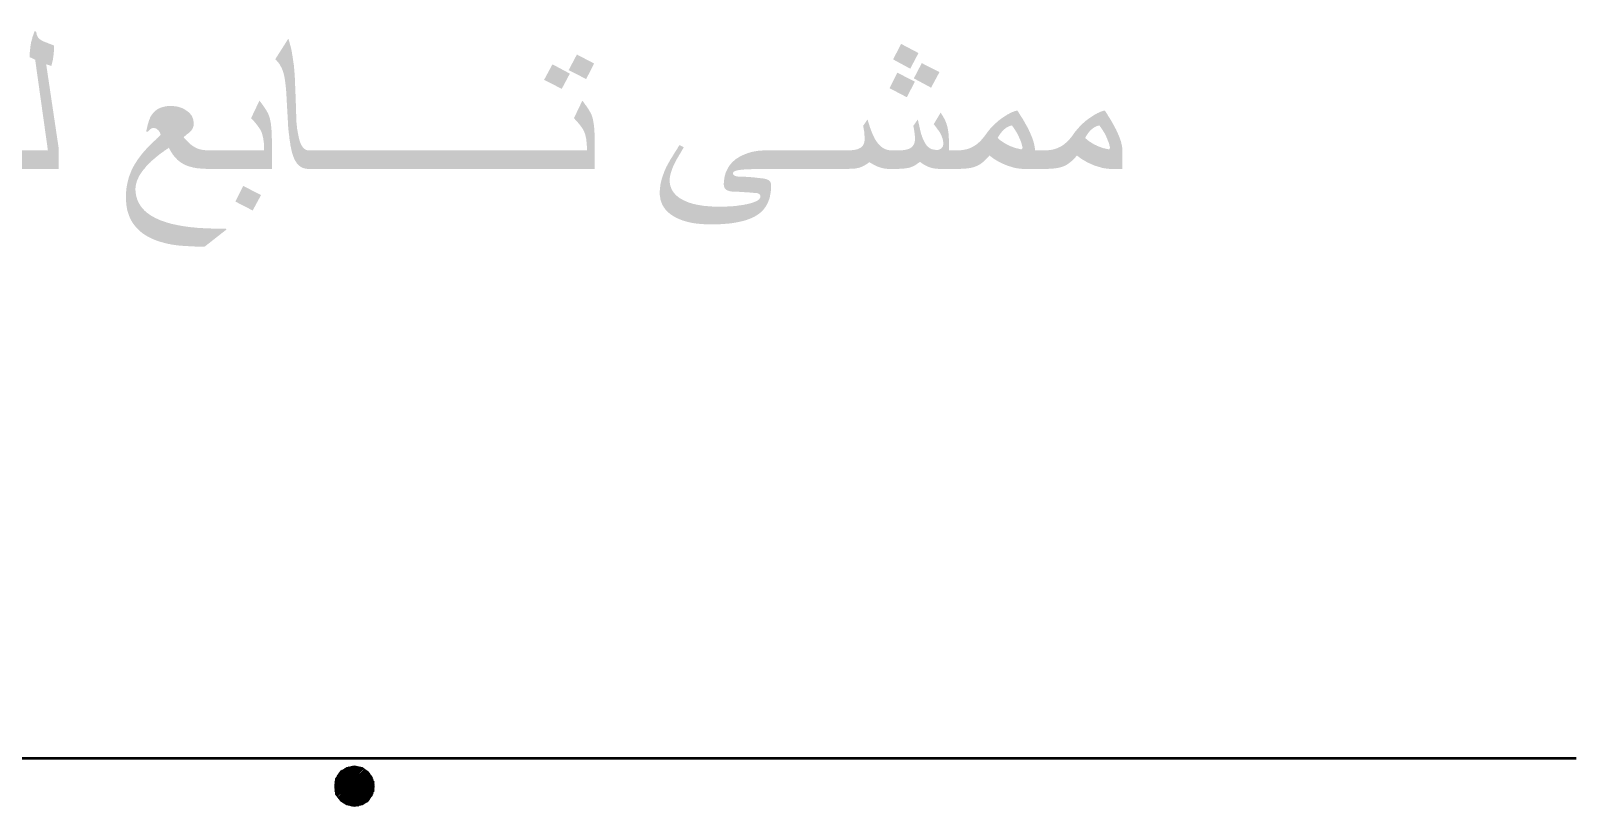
# Model space of a CAD drawing. Header units: metres. Extents: x -24.2 to 51.5, y -28.6 to 30.1.
# Drawn here: x -0.55 to 11.1, y -17.56 to -11.71 of the extents above; entities that cross this region are included whole.
import ezdxf

# ---------------------------------------------------------------- set-up
doc = ezdxf.new("R2010")
doc.units = ezdxf.units.M
doc.layers.add('GF-BLACK', color=250, linetype='Continuous')
doc.layers.add('GF-TEXT-PDF', color=200, linetype='Continuous')

msp = doc.modelspace()

# ---------------------------------------------------------------- hatches: boundary and pattern name
at = {"layer": 'GF-TEXT-PDF', "true_color": 0xbf00ff}
for points in [[(-0.337, -12.756), (-0.734, -12.756), (-0.734, -12.616), (-0.418, -12.616), (-0.514, -11.932), (-0.555, -11.913), (-0.555, -11.903), (-0.555, -11.893), (-0.555, -11.883), (-0.554, -11.873), (-0.553, -11.864), (-0.552, -11.854), (-0.551, -11.845), (-0.55, -11.836), (-0.549, -11.827), (-0.547, -11.818), (-0.546, -11.809), (-0.544, -11.799), (-0.541, -11.79), (-0.539, -11.78), (-0.536, -11.771), (-0.534, -11.761), (-0.531, -11.752), (-0.527, -11.743), (-0.524, -11.733), (-0.521, -11.724), (-0.517, -11.715), (-0.505, -11.724), (-0.504, -11.733), (-0.503, -11.741), (-0.5, -11.75), (-0.496, -11.757), (-0.492, -11.765), (-0.486, -11.771), (-0.479, -11.778), (-0.471, -11.783), (-0.462, -11.789), (-0.452, -11.794), (-0.443, -11.797), (-0.434, -11.801), (-0.426, -11.804), (-0.416, -11.808), (-0.407, -11.812), (-0.398, -11.815), (-0.389, -11.819), (-0.38, -11.822), (-0.371, -11.826), (-0.371, -11.835), (-0.371, -11.844), (-0.372, -11.853), (-0.372, -11.862), (-0.373, -11.872), (-0.374, -11.881), (-0.375, -11.891), (-0.376, -11.901), (-0.378, -11.911), (-0.379, -11.924), (-0.381, -11.935), (-0.384, -11.946), (-0.386, -11.955), (-0.388, -11.964), (-0.39, -11.972), (-0.393, -11.979), (-0.431, -11.966), (-0.337, -12.598)], [(1.658, -12.756), (1.545, -12.756), (1.535, -12.755), (1.526, -12.754), (1.517, -12.752), (1.508, -12.75), (1.5, -12.747), (1.492, -12.743), (1.484, -12.738), (1.477, -12.732), (1.47, -12.726), (1.464, -12.719), (1.457, -12.712), (1.453, -12.705), (1.449, -12.699), (1.445, -12.692), (1.441, -12.684), (1.437, -12.676), (1.434, -12.668), (1.43, -12.659), (1.427, -12.65), (1.424, -12.64), (1.421, -12.63), (1.418, -12.619), (1.416, -12.608), (1.414, -12.597), (1.412, -12.589), (1.41, -12.58), (1.409, -12.572), (1.408, -12.563), (1.406, -12.554), (1.405, -12.545), (1.403, -12.536), (1.402, -12.526), (1.401, -12.516), (1.4, -12.506), (1.399, -12.496), (1.397, -12.486), (1.396, -12.476), (1.395, -12.465), (1.394, -12.454), (1.393, -12.443), (1.392, -12.432), (1.391, -12.42), (1.391, -12.409), (1.39, -12.399), (1.39, -12.389), (1.389, -12.38), (1.389, -12.37), (1.388, -12.36), (1.388, -12.351), (1.387, -12.341), (1.386, -12.331), (1.386, -12.321), (1.385, -12.312), (1.385, -12.302), (1.384, -12.292), (1.384, -12.282), (1.383, -12.272), (1.383, -12.262), (1.382, -12.252), (1.382, -12.242), (1.381, -12.232), (1.381, -12.222), (1.38, -12.21), (1.379, -12.197), (1.378, -12.186), (1.378, -12.174), (1.377, -12.164), (1.376, -12.153), (1.375, -12.143), (1.374, -12.133), (1.373, -12.124), (1.372, -12.115), (1.371, -12.107), (1.37, -12.099), (1.369, -12.091), (1.368, -12.084), (1.367, -12.077), (1.365, -12.066), (1.363, -12.056), (1.361, -12.046), (1.358, -12.037), (1.356, -12.028), (1.353, -12.019), (1.35, -12.011), (1.347, -12.004), (1.344, -11.996), (1.34, -11.988), (1.335, -11.98), (1.331, -11.972), (1.326, -11.964), (1.32, -11.956), (1.314, -11.949), (1.308, -11.942), (1.302, -11.935), (1.295, -11.929), (1.394, -11.773), (1.396, -11.781), (1.399, -11.789), (1.401, -11.797), (1.404, -11.806), (1.406, -11.815), (1.408, -11.823), (1.411, -11.832), (1.413, -11.841), (1.415, -11.85), (1.417, -11.86), (1.419, -11.869), (1.421, -11.879), (1.422, -11.888), (1.424, -11.898), (1.426, -11.908), (1.427, -11.918), (1.429, -11.928), (1.43, -11.939), (1.432, -11.949), (1.433, -11.96), (1.435, -11.97), (1.436, -11.981), (1.437, -11.992), (1.438, -12.003), (1.439, -12.011), (1.439, -12.019), (1.44, -12.028), (1.441, -12.038), (1.441, -12.048), (1.442, -12.059), (1.443, -12.072), (1.443, -12.085), (1.444, -12.098), (1.445, -12.113), (1.445, -12.128), (1.446, -12.144), (1.447, -12.161), (1.447, -12.179), (1.448, -12.197), (1.449, -12.216), (1.449, -12.236), (1.45, -12.257), (1.451, -12.279), (1.451, -12.301), (1.452, -12.324), (1.453, -12.348), (1.453, -12.373), (1.454, -12.399), (1.456, -12.413), (1.457, -12.426), (1.459, -12.439), (1.46, -12.452), (1.462, -12.464), (1.464, -12.475), (1.466, -12.486), (1.468, -12.497), (1.47, -12.507), (1.472, -12.516), (1.474, -12.525), (1.476, -12.533), (1.478, -12.541), (1.481, -12.549), (1.483, -12.556), (1.486, -12.562), (1.488, -12.568), (1.491, -12.573), (1.493, -12.578), (1.496, -12.582), (1.502, -12.591), (1.509, -12.599), (1.516, -12.605), (1.523, -12.61), (1.53, -12.613), (1.538, -12.615), (1.545, -12.616), (1.658, -12.616)], [(6.142, -11.882), (6.08, -12), (5.951, -11.93), (6.011, -11.813)], [(3.515, -12.037), (3.454, -12.152), (3.321, -12.084), (3.384, -11.967)], [(3.698, -11.961), (3.638, -12.078), (3.506, -12.011), (3.568, -11.893)], [(6.3, -12.026), (6.237, -12.143), (6.107, -12.073), (6.167, -11.958)], [(6.115, -12.098), (6.054, -12.215), (5.924, -12.147), (5.983, -12.03)], [(0.927, -13.213), (0.764, -13.341), (0.752, -13.341), (0.74, -13.341), (0.728, -13.341), (0.716, -13.341), (0.704, -13.341), (0.693, -13.341), (0.682, -13.34), (0.671, -13.34), (0.661, -13.339), (0.65, -13.339), (0.64, -13.338), (0.63, -13.338), (0.62, -13.337), (0.611, -13.337), (0.601, -13.336), (0.592, -13.335), (0.583, -13.334), (0.575, -13.334), (0.566, -13.333), (0.558, -13.332), (0.55, -13.331), (0.543, -13.33), (0.535, -13.329), (0.528, -13.328), (0.515, -13.326), (0.502, -13.323), (0.49, -13.321), (0.478, -13.318), (0.466, -13.315), (0.454, -13.312), (0.443, -13.309), (0.431, -13.306), (0.42, -13.302), (0.409, -13.299), (0.399, -13.295), (0.389, -13.291), (0.379, -13.287), (0.369, -13.283), (0.359, -13.278), (0.35, -13.274), (0.341, -13.269), (0.332, -13.264), (0.323, -13.259), (0.315, -13.254), (0.306, -13.248), (0.298, -13.243), (0.291, -13.237), (0.283, -13.231), (0.274, -13.223), (0.265, -13.215), (0.257, -13.207), (0.249, -13.198), (0.241, -13.189), (0.234, -13.18), (0.227, -13.171), (0.22, -13.161), (0.214, -13.151), (0.208, -13.141), (0.203, -13.13), (0.198, -13.12), (0.194, -13.109), (0.19, -13.098), (0.186, -13.086), (0.182, -13.074), (0.179, -13.063), (0.177, -13.05), (0.175, -13.038), (0.173, -13.025), (0.172, -13.012), (0.171, -12.999), (0.17, -12.985), (0.17, -12.972), (0.17, -12.962), (0.17, -12.952), (0.171, -12.942), (0.171, -12.932), (0.172, -12.922), (0.173, -12.913), (0.174, -12.903), (0.175, -12.893), (0.177, -12.884), (0.179, -12.874), (0.18, -12.865), (0.183, -12.856), (0.185, -12.847), (0.187, -12.838), (0.19, -12.828), (0.192, -12.819), (0.195, -12.811), (0.198, -12.802), (0.202, -12.793), (0.205, -12.784), (0.209, -12.775), (0.212, -12.767), (0.216, -12.759), (0.22, -12.751), (0.224, -12.743), (0.228, -12.735), (0.233, -12.727), (0.237, -12.719), (0.242, -12.712), (0.247, -12.704), (0.252, -12.696), (0.257, -12.688), (0.263, -12.68), (0.269, -12.672), (0.275, -12.664), (0.281, -12.656), (0.287, -12.648), (0.293, -12.64), (0.3, -12.632), (0.307, -12.624), (0.314, -12.616), (0.318, -12.612), (0.322, -12.607), (0.327, -12.602), (0.332, -12.597), (0.337, -12.591), (0.343, -12.585), (0.349, -12.579), (0.356, -12.572), (0.363, -12.565), (0.37, -12.558), (0.378, -12.551), (0.386, -12.543), (0.395, -12.535), (0.403, -12.526), (0.413, -12.518), (0.422, -12.509), (0.432, -12.499), (0.429, -12.489), (0.425, -12.48), (0.42, -12.472), (0.415, -12.465), (0.409, -12.46), (0.402, -12.454), (0.394, -12.45), (0.386, -12.448), (0.377, -12.447), (0.37, -12.448), (0.364, -12.45), (0.357, -12.454), (0.35, -12.459), (0.343, -12.466), (0.336, -12.474), (0.323, -12.474), (0.325, -12.462), (0.328, -12.45), (0.331, -12.438), (0.333, -12.427), (0.336, -12.417), (0.339, -12.408), (0.341, -12.399), (0.344, -12.39), (0.347, -12.383), (0.35, -12.376), (0.352, -12.369), (0.355, -12.363), (0.358, -12.358), (0.363, -12.35), (0.368, -12.343), (0.374, -12.336), (0.38, -12.329), (0.386, -12.323), (0.392, -12.317), (0.399, -12.312), (0.406, -12.307), (0.414, -12.302), (0.422, -12.298), (0.43, -12.295), (0.438, -12.292), (0.447, -12.289), (0.456, -12.287), (0.465, -12.285), (0.475, -12.283), (0.485, -12.282), (0.495, -12.281), (0.506, -12.281), (0.517, -12.281), (0.527, -12.282), (0.537, -12.283), (0.547, -12.284), (0.556, -12.286), (0.566, -12.288), (0.575, -12.291), (0.584, -12.294), (0.593, -12.297), (0.601, -12.301), (0.609, -12.305), (0.617, -12.31), (0.625, -12.315), (0.633, -12.321), (0.641, -12.327), (0.648, -12.333), (0.654, -12.34), (0.66, -12.347), (0.665, -12.354), (0.669, -12.362), (0.672, -12.37), (0.675, -12.378), (0.678, -12.386), (0.679, -12.395), (0.68, -12.404), (0.681, -12.413), (0.68, -12.422), (0.679, -12.432), (0.676, -12.441), (0.673, -12.449), (0.669, -12.457), (0.663, -12.465), (0.657, -12.472), (0.65, -12.479), (0.641, -12.487), (0.632, -12.493), (0.625, -12.5), (0.617, -12.506), (0.61, -12.511), (0.604, -12.516), (0.612, -12.525), (0.619, -12.533), (0.627, -12.541), (0.634, -12.549), (0.641, -12.556), (0.648, -12.563), (0.656, -12.569), (0.663, -12.575), (0.67, -12.58), (0.677, -12.585), (0.684, -12.589), (0.691, -12.593), (0.698, -12.597), (0.706, -12.601), (0.715, -12.604), (0.724, -12.607), (0.733, -12.609), (0.742, -12.611), (0.752, -12.613), (0.762, -12.614), (0.772, -12.615), (0.783, -12.616), (0.794, -12.616), (0.868, -12.616), (0.868, -12.756), (0.794, -12.756), (0.782, -12.756), (0.77, -12.755), (0.758, -12.755), (0.747, -12.754), (0.736, -12.753), (0.725, -12.752), (0.715, -12.751), (0.704, -12.75), (0.694, -12.748), (0.685, -12.747), (0.675, -12.745), (0.666, -12.742), (0.657, -12.74), (0.649, -12.738), (0.64, -12.735), (0.632, -12.732), (0.625, -12.729), (0.617, -12.726), (0.61, -12.722), (0.603, -12.719), (0.595, -12.714), (0.587, -12.709), (0.58, -12.704), (0.573, -12.699), (0.565, -12.693), (0.558, -12.687), (0.552, -12.68), (0.545, -12.673), (0.539, -12.666), (0.532, -12.658), (0.526, -12.651), (0.52, -12.642), (0.515, -12.634), (0.509, -12.625), (0.504, -12.616), (0.499, -12.606), (0.494, -12.596), (0.486, -12.602), (0.477, -12.607), (0.469, -12.613), (0.461, -12.618), (0.454, -12.624), (0.446, -12.629), (0.438, -12.635), (0.431, -12.64), (0.423, -12.646), (0.416, -12.652), (0.409, -12.657), (0.402, -12.663), (0.395, -12.669), (0.388, -12.675), (0.379, -12.682), (0.371, -12.689), (0.363, -12.696), (0.356, -12.704), (0.348, -12.711), (0.341, -12.718), (0.334, -12.725), (0.327, -12.732), (0.321, -12.739), (0.315, -12.747), (0.309, -12.754), (0.303, -12.761), (0.297, -12.768), (0.292, -12.775), (0.287, -12.782), (0.281, -12.791), (0.275, -12.8), (0.27, -12.809), (0.265, -12.819), (0.261, -12.828), (0.257, -12.837), (0.253, -12.846), (0.251, -12.855), (0.248, -12.864), (0.246, -12.872), (0.244, -12.881), (0.243, -12.89), (0.242, -12.899), (0.242, -12.907), (0.242, -12.919), (0.243, -12.93), (0.244, -12.94), (0.246, -12.951), (0.248, -12.961), (0.251, -12.972), (0.254, -12.982), (0.257, -12.991), (0.261, -13.001), (0.266, -13.01), (0.271, -13.019), (0.276, -13.028), (0.282, -13.037), (0.288, -13.045), (0.295, -13.054), (0.303, -13.062), (0.31, -13.07), (0.319, -13.077), (0.327, -13.085), (0.337, -13.092), (0.346, -13.099), (0.356, -13.106), (0.367, -13.112), (0.378, -13.118), (0.387, -13.123), (0.396, -13.128), (0.406, -13.132), (0.415, -13.136), (0.425, -13.141), (0.435, -13.145), (0.446, -13.149), (0.457, -13.152), (0.468, -13.156), (0.479, -13.16), (0.49, -13.163), (0.502, -13.166), (0.514, -13.17), (0.527, -13.173), (0.539, -13.175), (0.552, -13.178), (0.565, -13.181), (0.579, -13.183), (0.593, -13.186), (0.607, -13.188), (0.621, -13.19), (0.635, -13.192), (0.65, -13.194), (0.665, -13.196), (0.674, -13.197), (0.682, -13.197), (0.69, -13.198), (0.699, -13.199), (0.708, -13.2), (0.718, -13.2), (0.727, -13.201), (0.737, -13.202), (0.747, -13.202), (0.757, -13.203), (0.768, -13.203), (0.778, -13.204), (0.789, -13.204), (0.8, -13.204), (0.811, -13.205), (0.823, -13.205), (0.835, -13.205), (0.847, -13.206), (0.859, -13.206), (0.871, -13.206), (0.884, -13.206), (0.897, -13.206), (0.91, -13.206), (0.924, -13.206)], [(1.27, -12.756), (0.811, -12.756), (0.811, -12.616), (1.211, -12.616), (1.211, -12.603), (1.211, -12.591), (1.21, -12.58), (1.21, -12.569), (1.209, -12.558), (1.208, -12.548), (1.206, -12.538), (1.205, -12.528), (1.203, -12.519), (1.201, -12.51), (1.199, -12.502), (1.197, -12.494), (1.194, -12.486), (1.192, -12.479), (1.189, -12.472), (1.186, -12.467), (1.183, -12.461), (1.179, -12.454), (1.175, -12.448), (1.17, -12.441), (1.165, -12.434), (1.159, -12.426), (1.153, -12.418), (1.146, -12.41), (1.139, -12.401), (1.131, -12.392), (1.122, -12.383), (1.113, -12.373), (1.176, -12.241), (1.184, -12.251), (1.191, -12.261), (1.199, -12.271), (1.205, -12.28), (1.212, -12.289), (1.217, -12.298), (1.223, -12.306), (1.228, -12.314), (1.232, -12.322), (1.236, -12.329), (1.24, -12.336), (1.243, -12.343), (1.246, -12.349), (1.248, -12.355), (1.25, -12.361), (1.252, -12.368), (1.254, -12.374), (1.256, -12.382), (1.257, -12.389), (1.259, -12.397), (1.26, -12.405), (1.262, -12.414), (1.263, -12.423), (1.264, -12.432), (1.265, -12.442), (1.266, -12.452), (1.267, -12.463), (1.268, -12.474), (1.268, -12.485), (1.269, -12.496), (1.269, -12.508), (1.269, -12.521), (1.27, -12.533), (1.27, -12.546), (1.27, -12.56)], [(3.703, -12.756), (3.244, -12.756), (3.244, -12.616), (3.644, -12.616), (3.644, -12.603), (3.644, -12.591), (3.643, -12.58), (3.642, -12.569), (3.642, -12.558), (3.64, -12.548), (3.639, -12.538), (3.638, -12.528), (3.636, -12.519), (3.634, -12.51), (3.632, -12.502), (3.63, -12.494), (3.627, -12.486), (3.624, -12.479), (3.622, -12.472), (3.619, -12.467), (3.616, -12.461), (3.612, -12.454), (3.608, -12.448), (3.603, -12.441), (3.598, -12.434), (3.592, -12.426), (3.586, -12.418), (3.579, -12.41), (3.571, -12.401), (3.563, -12.392), (3.555, -12.383), (3.546, -12.373), (3.609, -12.241), (3.617, -12.251), (3.624, -12.261), (3.631, -12.271), (3.638, -12.28), (3.644, -12.289), (3.65, -12.298), (3.656, -12.306), (3.661, -12.314), (3.665, -12.322), (3.669, -12.329), (3.673, -12.336), (3.676, -12.343), (3.679, -12.349), (3.681, -12.355), (3.683, -12.361), (3.685, -12.368), (3.687, -12.374), (3.689, -12.382), (3.69, -12.389), (3.692, -12.397), (3.693, -12.405), (3.694, -12.414), (3.696, -12.423), (3.697, -12.432), (3.698, -12.442), (3.699, -12.452), (3.7, -12.463), (3.7, -12.474), (3.701, -12.485), (3.702, -12.496), (3.702, -12.508), (3.702, -12.521), (3.703, -12.533), (3.703, -12.546), (3.703, -12.56)], [(6.372, -12.756), (6.31, -12.756), (6.3, -12.756), (6.29, -12.755), (6.28, -12.755), (6.271, -12.754), (6.262, -12.752), (6.253, -12.751), (6.245, -12.749), (6.237, -12.747), (6.229, -12.744), (6.221, -12.742), (6.212, -12.738), (6.203, -12.734), (6.194, -12.729), (6.186, -12.725), (6.178, -12.72), (6.169, -12.714), (6.161, -12.708), (6.154, -12.702), (6.144, -12.709), (6.135, -12.715), (6.127, -12.721), (6.118, -12.727), (6.11, -12.731), (6.102, -12.735), (6.095, -12.739), (6.088, -12.741), (6.081, -12.744), (6.073, -12.746), (6.065, -12.748), (6.057, -12.749), (6.048, -12.751), (6.039, -12.752), (6.03, -12.753), (6.019, -12.754), (6.009, -12.755), (5.998, -12.755), (5.987, -12.756), (5.975, -12.756), (5.923, -12.756), (5.914, -12.756), (5.904, -12.755), (5.895, -12.754), (5.886, -12.753), (5.876, -12.751), (5.867, -12.749), (5.858, -12.746), (5.849, -12.743), (5.839, -12.74), (5.832, -12.737), (5.825, -12.734), (5.817, -12.73), (5.809, -12.726), (5.8, -12.721), (5.791, -12.716), (5.782, -12.711), (5.772, -12.705), (5.763, -12.711), (5.755, -12.717), (5.747, -12.722), (5.739, -12.727), (5.731, -12.732), (5.723, -12.736), (5.715, -12.739), (5.708, -12.742), (5.701, -12.745), (5.695, -12.747), (5.688, -12.748), (5.68, -12.75), (5.672, -12.751), (5.663, -12.753), (5.654, -12.754), (5.644, -12.754), (5.633, -12.755), (5.621, -12.755), (5.609, -12.756), (5.596, -12.756), (5.441, -12.756), (5.441, -12.616), (5.596, -12.616), (5.609, -12.616), (5.621, -12.615), (5.632, -12.615), (5.643, -12.614), (5.652, -12.613), (5.661, -12.612), (5.669, -12.61), (5.677, -12.609), (5.684, -12.607), (5.69, -12.604), (5.698, -12.6), (5.706, -12.596), (5.713, -12.59), (5.719, -12.584), (5.725, -12.577), (5.729, -12.569), (5.732, -12.56), (5.734, -12.551), (5.736, -12.541), (5.736, -12.53), (5.736, -12.521), (5.736, -12.512), (5.735, -12.502), (5.735, -12.493), (5.734, -12.483), (5.733, -12.475), (5.732, -12.467), (5.73, -12.459), (5.729, -12.45), (5.727, -12.44), (5.725, -12.431), (5.758, -12.383), (5.762, -12.395), (5.765, -12.406), (5.769, -12.417), (5.772, -12.428), (5.775, -12.437), (5.778, -12.447), (5.782, -12.455), (5.784, -12.464), (5.787, -12.471), (5.79, -12.478), (5.793, -12.485), (5.795, -12.491), (5.8, -12.501), (5.805, -12.511), (5.809, -12.521), (5.814, -12.53), (5.819, -12.538), (5.824, -12.546), (5.83, -12.554), (5.835, -12.561), (5.84, -12.568), (5.846, -12.574), (5.851, -12.579), (5.858, -12.586), (5.865, -12.591), (5.873, -12.597), (5.88, -12.601), (5.888, -12.605), (5.896, -12.608), (5.904, -12.611), (5.913, -12.613), (5.922, -12.615), (5.931, -12.616), (5.94, -12.616), (5.994, -12.616), (6.005, -12.616), (6.017, -12.615), (6.027, -12.614), (6.037, -12.613), (6.046, -12.611), (6.055, -12.609), (6.063, -12.607), (6.07, -12.604), (6.077, -12.601), (6.083, -12.597), (6.09, -12.592), (6.096, -12.587), (6.101, -12.58), (6.105, -12.574), (6.109, -12.566), (6.112, -12.558), (6.114, -12.549), (6.115, -12.54), (6.115, -12.53), (6.115, -12.52), (6.115, -12.51), (6.114, -12.501), (6.113, -12.491), (6.112, -12.482), (6.111, -12.474), (6.11, -12.466), (6.108, -12.457), (6.107, -12.449), (6.105, -12.44), (6.103, -12.431), (6.137, -12.383), (6.154, -12.458), (6.157, -12.471), (6.16, -12.483), (6.163, -12.494), (6.167, -12.505), (6.17, -12.515), (6.174, -12.525), (6.178, -12.534), (6.182, -12.542), (6.186, -12.55), (6.19, -12.558), (6.194, -12.565), (6.198, -12.571), (6.202, -12.577), (6.207, -12.582), (6.213, -12.588), (6.22, -12.594), (6.227, -12.599), (6.235, -12.603), (6.243, -12.607), (6.252, -12.609), (6.261, -12.611), (6.271, -12.612), (6.281, -12.613), (6.291, -12.612), (6.3, -12.609), (6.309, -12.605), (6.316, -12.599), (6.322, -12.592), (6.326, -12.584), (6.328, -12.575), (6.329, -12.565), (6.329, -12.557), (6.328, -12.549), (6.327, -12.54), (6.325, -12.532), (6.322, -12.523), (6.319, -12.515), (6.316, -12.506), (6.312, -12.497), (6.307, -12.488), (6.302, -12.479), (6.296, -12.47), (6.294, -12.467), (6.291, -12.463), (6.286, -12.457), (6.28, -12.449), (6.274, -12.44), (6.266, -12.43), (6.257, -12.418), (6.309, -12.331), (6.315, -12.341), (6.321, -12.35), (6.327, -12.36), (6.332, -12.369), (6.337, -12.378), (6.341, -12.386), (6.345, -12.394), (6.348, -12.402), (6.351, -12.41), (6.354, -12.417), (6.356, -12.425), (6.358, -12.432), (6.36, -12.44), (6.362, -12.449), (6.364, -12.458), (6.365, -12.467), (6.367, -12.476), (6.368, -12.486), (6.369, -12.496), (6.37, -12.506), (6.37, -12.517), (6.371, -12.528), (6.371, -12.539), (6.372, -12.551), (6.372, -12.563)], [(1.859, -12.756), (1.597, -12.756), (1.597, -12.616), (1.859, -12.616)], [(2.057, -12.756), (1.795, -12.756), (1.795, -12.616), (2.057, -12.616)], [(2.271, -12.756), (2.009, -12.756), (2.009, -12.616), (2.271, -12.616)], [(2.469, -12.756), (2.206, -12.756), (2.206, -12.616), (2.469, -12.616)], [(2.683, -12.756), (2.421, -12.756), (2.421, -12.616), (2.683, -12.616)], [(2.88, -12.756), (2.618, -12.756), (2.618, -12.616), (2.88, -12.616)], [(3.095, -12.756), (2.832, -12.756), (2.832, -12.616), (3.095, -12.616)], [(3.292, -12.756), (3.03, -12.756), (3.03, -12.616), (3.292, -12.616)], [(3.309, -12.756), (3.047, -12.756), (3.047, -12.616), (3.309, -12.616)], [(5.133, -12.756), (4.992, -12.756), (4.979, -12.756), (4.967, -12.756), (4.955, -12.756), (4.943, -12.756), (4.931, -12.756), (4.92, -12.756), (4.909, -12.757), (4.899, -12.757), (4.889, -12.757), (4.879, -12.758), (4.869, -12.758), (4.86, -12.758), (4.851, -12.759), (4.843, -12.759), (4.835, -12.76), (4.827, -12.76), (4.82, -12.761), (4.813, -12.762), (4.806, -12.762), (4.791, -12.764), (4.779, -12.766), (4.768, -12.769), (4.759, -12.772), (4.752, -12.776), (4.748, -12.779), (4.745, -12.784), (4.744, -12.788), (4.744, -12.794), (4.747, -12.798), (4.75, -12.802), (4.756, -12.806), (4.762, -12.809), (4.771, -12.811), (4.78, -12.813), (4.792, -12.814), (4.804, -12.815), (4.818, -12.815), (4.829, -12.815), (4.839, -12.815), (4.848, -12.816), (4.856, -12.816), (4.864, -12.816), (4.871, -12.817), (4.876, -12.817), (4.882, -12.818), (4.889, -12.819), (4.897, -12.819), (4.906, -12.82), (4.917, -12.822), (4.928, -12.823), (4.941, -12.824), (4.955, -12.826), (4.967, -12.827), (4.978, -12.829), (4.988, -12.831), (4.996, -12.833), (5.003, -12.836), (5.008, -12.838), (5.015, -12.842), (5.021, -12.848), (5.026, -12.854), (5.029, -12.862), (5.031, -12.87), (5.032, -12.88), (5.031, -12.892), (5.031, -12.904), (5.03, -12.916), (5.029, -12.928), (5.027, -12.939), (5.025, -12.95), (5.023, -12.961), (5.021, -12.971), (5.018, -12.981), (5.014, -12.991), (5.011, -13.001), (5.007, -13.01), (5.003, -13.019), (4.998, -13.028), (4.993, -13.036), (4.988, -13.044), (4.982, -13.052), (4.976, -13.06), (4.97, -13.067), (4.963, -13.074), (4.956, -13.081), (4.948, -13.087), (4.941, -13.093), (4.933, -13.099), (4.923, -13.105), (4.914, -13.111), (4.904, -13.117), (4.893, -13.122), (4.882, -13.127), (4.87, -13.132), (4.858, -13.136), (4.845, -13.141), (4.832, -13.145), (4.818, -13.149), (4.804, -13.152), (4.79, -13.155), (4.775, -13.158), (4.759, -13.161), (4.743, -13.164), (4.726, -13.166), (4.709, -13.168), (4.692, -13.169), (4.674, -13.171), (4.655, -13.172), (4.636, -13.173), (4.617, -13.174), (4.597, -13.174), (4.576, -13.174), (4.562, -13.174), (4.548, -13.174), (4.534, -13.173), (4.521, -13.172), (4.507, -13.172), (4.494, -13.17), (4.481, -13.169), (4.469, -13.168), (4.457, -13.166), (4.444, -13.164), (4.433, -13.162), (4.421, -13.159), (4.41, -13.157), (4.399, -13.154), (4.388, -13.151), (4.377, -13.148), (4.367, -13.145), (4.357, -13.141), (4.347, -13.137), (4.337, -13.133), (4.328, -13.129), (4.319, -13.125), (4.31, -13.12), (4.301, -13.115), (4.292, -13.11), (4.284, -13.104), (4.276, -13.099), (4.268, -13.093), (4.261, -13.087), (4.254, -13.08), (4.247, -13.074), (4.241, -13.067), (4.235, -13.061), (4.23, -13.054), (4.224, -13.046), (4.22, -13.039), (4.215, -13.031), (4.211, -13.024), (4.208, -13.016), (4.205, -13.008), (4.202, -12.999), (4.199, -12.991), (4.197, -12.982), (4.196, -12.973), (4.194, -12.964), (4.193, -12.955), (4.193, -12.946), (4.193, -12.936), (4.193, -12.927), (4.193, -12.918), (4.194, -12.909), (4.194, -12.9), (4.196, -12.891), (4.197, -12.882), (4.198, -12.872), (4.2, -12.863), (4.202, -12.854), (4.204, -12.844), (4.207, -12.835), (4.209, -12.826), (4.212, -12.816), (4.216, -12.806), (4.219, -12.797), (4.223, -12.787), (4.226, -12.777), (4.23, -12.767), (4.235, -12.758), (4.239, -12.748), (4.244, -12.738), (4.246, -12.733), (4.249, -12.729), (4.251, -12.724), (4.255, -12.718), (4.258, -12.712), (4.262, -12.705), (4.266, -12.698), (4.27, -12.69), (4.275, -12.682), (4.28, -12.674), (4.286, -12.665), (4.292, -12.655), (4.298, -12.645), (4.304, -12.635), (4.311, -12.624), (4.318, -12.613), (4.326, -12.601), (4.333, -12.588), (4.341, -12.576), (4.374, -12.592), (4.369, -12.6), (4.364, -12.608), (4.36, -12.616), (4.355, -12.624), (4.35, -12.632), (4.346, -12.64), (4.341, -12.648), (4.336, -12.656), (4.332, -12.664), (4.327, -12.672), (4.322, -12.68), (4.318, -12.688), (4.313, -12.696), (4.308, -12.707), (4.303, -12.717), (4.298, -12.728), (4.293, -12.738), (4.289, -12.748), (4.285, -12.758), (4.282, -12.767), (4.279, -12.776), (4.276, -12.785), (4.274, -12.794), (4.272, -12.802), (4.27, -12.81), (4.269, -12.818), (4.268, -12.826), (4.268, -12.834), (4.267, -12.841), (4.268, -12.85), (4.268, -12.859), (4.27, -12.868), (4.271, -12.877), (4.273, -12.885), (4.276, -12.893), (4.279, -12.901), (4.282, -12.909), (4.286, -12.917), (4.291, -12.924), (4.296, -12.931), (4.301, -12.938), (4.307, -12.945), (4.313, -12.952), (4.32, -12.958), (4.327, -12.964), (4.335, -12.97), (4.343, -12.976), (4.352, -12.981), (4.361, -12.986), (4.37, -12.991), (4.379, -12.995), (4.387, -12.999), (4.396, -13.003), (4.405, -13.006), (4.414, -13.01), (4.424, -13.013), (4.434, -13.016), (4.444, -13.019), (4.454, -13.021), (4.465, -13.024), (4.476, -13.026), (4.487, -13.028), (4.498, -13.03), (4.51, -13.032), (4.522, -13.034), (4.534, -13.035), (4.546, -13.036), (4.559, -13.037), (4.572, -13.038), (4.585, -13.039), (4.598, -13.04), (4.612, -13.04), (4.626, -13.04), (4.64, -13.041), (4.651, -13.04), (4.662, -13.04), (4.672, -13.04), (4.683, -13.04), (4.693, -13.04), (4.703, -13.039), (4.714, -13.039), (4.724, -13.038), (4.733, -13.037), (4.743, -13.037), (4.753, -13.036), (4.762, -13.035), (4.772, -13.034), (4.781, -13.033), (4.79, -13.031), (4.799, -13.03), (4.808, -13.029), (4.817, -13.028), (4.826, -13.026), (4.834, -13.024), (4.843, -13.023), (4.857, -13.02), (4.871, -13.016), (4.884, -13.013), (4.895, -13.009), (4.906, -13.005), (4.915, -13.001), (4.923, -12.997), (4.931, -12.993), (4.937, -12.988), (4.942, -12.984), (4.945, -12.979), (4.948, -12.974), (4.95, -12.969), (4.95, -12.963), (4.949, -12.955), (4.945, -12.948), (4.938, -12.943), (4.933, -12.94), (4.926, -12.938), (4.918, -12.937), (4.909, -12.936), (4.898, -12.936), (4.891, -12.935), (4.884, -12.935), (4.875, -12.934), (4.865, -12.933), (4.855, -12.932), (4.843, -12.932), (4.83, -12.931), (4.818, -12.93), (4.806, -12.929), (4.796, -12.929), (4.788, -12.928), (4.78, -12.928), (4.774, -12.928), (4.769, -12.928), (4.757, -12.928), (4.746, -12.927), (4.735, -12.926), (4.726, -12.925), (4.717, -12.923), (4.71, -12.92), (4.703, -12.918), (4.697, -12.915), (4.689, -12.909), (4.683, -12.902), (4.679, -12.894), (4.676, -12.885), (4.675, -12.875), (4.675, -12.864), (4.676, -12.854), (4.677, -12.844), (4.678, -12.834), (4.679, -12.825), (4.681, -12.815), (4.683, -12.806), (4.686, -12.797), (4.688, -12.788), (4.692, -12.779), (4.695, -12.771), (4.699, -12.763), (4.703, -12.755), (4.707, -12.747), (4.712, -12.739), (4.717, -12.732), (4.722, -12.725), (4.728, -12.718), (4.734, -12.711), (4.74, -12.705), (4.747, -12.698), (4.753, -12.693), (4.76, -12.687), (4.767, -12.681), (4.775, -12.676), (4.783, -12.671), (4.79, -12.666), (4.799, -12.661), (4.807, -12.657), (4.816, -12.653), (4.825, -12.649), (4.834, -12.645), (4.844, -12.641), (4.853, -12.638), (4.863, -12.634), (4.872, -12.632), (4.881, -12.629), (4.89, -12.627), (4.899, -12.625), (4.908, -12.623), (4.917, -12.622), (4.926, -12.62), (4.935, -12.619), (4.945, -12.618), (4.954, -12.617), (4.964, -12.617), (4.973, -12.616), (4.983, -12.616), (4.992, -12.616), (5.133, -12.616)], [(5.341, -12.756), (5.079, -12.756), (5.079, -12.616), (5.341, -12.616)], [(5.506, -12.756), (5.244, -12.756), (5.244, -12.616), (5.506, -12.616)], [(1.188, -12.953), (1.125, -13.069), (0.995, -13.002), (1.054, -12.884)]]:
    msp.add_hatch(color=200, dxfattribs=at).paths.add_polyline_path(points)
h = msp.add_hatch(color=200, dxfattribs=at)
h.paths.add_polyline_path([(7.02, -12.756), (6.936, -12.756), (6.928, -12.756), (6.919, -12.755), (6.91, -12.754), (6.902, -12.753), (6.892, -12.752), (6.883, -12.751), (6.874, -12.749), (6.864, -12.747), (6.855, -12.744), (6.845, -12.741), (6.835, -12.738), (6.825, -12.735), (6.815, -12.732), (6.805, -12.728), (6.795, -12.724), (6.786, -12.72), (6.777, -12.716), (6.768, -12.712), (6.759, -12.708), (6.75, -12.703), (6.741, -12.698), (6.733, -12.693), (6.724, -12.688), (6.716, -12.683), (6.708, -12.678), (6.7, -12.672), (6.692, -12.666), (6.684, -12.66), (6.677, -12.654), (6.67, -12.663), (6.663, -12.671), (6.655, -12.679), (6.648, -12.686), (6.641, -12.693), (6.633, -12.7), (6.626, -12.706), (6.619, -12.711), (6.611, -12.717), (6.604, -12.722), (6.597, -12.726), (6.589, -12.73), (6.582, -12.734), (6.575, -12.736), (6.568, -12.739), (6.56, -12.742), (6.553, -12.744), (6.544, -12.746), (6.536, -12.748), (6.526, -12.749), (6.517, -12.751), (6.507, -12.752), (6.497, -12.753), (6.486, -12.754), (6.475, -12.755), (6.464, -12.755), (6.452, -12.756), (6.44, -12.756), (6.314, -12.756), (6.314, -12.616), (6.437, -12.616), (6.448, -12.616), (6.458, -12.615), (6.468, -12.614), (6.478, -12.613), (6.487, -12.611), (6.497, -12.609), (6.506, -12.607), (6.516, -12.604), (6.525, -12.601), (6.534, -12.597), (6.542, -12.593), (6.551, -12.589), (6.559, -12.584), (6.568, -12.579), (6.575, -12.574), (6.582, -12.569), (6.589, -12.563), (6.596, -12.557), (6.603, -12.551), (6.61, -12.544), (6.616, -12.537), (6.623, -12.53), (6.629, -12.522), (6.636, -12.514), (6.642, -12.506), (6.648, -12.498), (6.654, -12.49), (6.659, -12.482), (6.665, -12.474), (6.671, -12.467), (6.677, -12.46), (6.683, -12.452), (6.69, -12.445), (6.696, -12.438), (6.703, -12.431), (6.709, -12.425), (6.716, -12.418), (6.723, -12.411), (6.731, -12.405), (6.738, -12.399), (6.745, -12.392), (6.753, -12.386), (6.761, -12.38), (6.769, -12.374), (6.778, -12.368), (6.787, -12.362), (6.796, -12.356), (6.805, -12.351), (6.813, -12.345), (6.822, -12.341), (6.83, -12.336), (6.839, -12.332), (6.847, -12.328), (6.855, -12.325), (6.863, -12.322), (6.871, -12.319), (6.879, -12.317), (6.887, -12.315), (6.893, -12.324), (6.899, -12.334), (6.905, -12.343), (6.91, -12.352), (6.916, -12.361), (6.921, -12.369), (6.927, -12.378), (6.932, -12.387), (6.937, -12.395), (6.942, -12.404), (6.946, -12.412), (6.951, -12.42), (6.955, -12.428), (6.96, -12.436), (6.964, -12.444), (6.968, -12.452), (6.972, -12.459), (6.975, -12.467), (6.981, -12.478), (6.986, -12.489), (6.99, -12.5), (6.995, -12.511), (6.999, -12.521), (7.002, -12.531), (7.006, -12.541), (7.009, -12.55), (7.011, -12.559), (7.013, -12.568), (7.015, -12.577), (7.017, -12.585), (7.018, -12.593), (7.019, -12.601), (7.019, -12.609), (7.02, -12.616)])
h.paths.add_polyline_path([(6.927, -12.597), (6.925, -12.588), (6.922, -12.579), (6.92, -12.569), (6.917, -12.56), (6.914, -12.551), (6.911, -12.542), (6.907, -12.533), (6.903, -12.524), (6.899, -12.515), (6.895, -12.506), (6.891, -12.498), (6.887, -12.49), (6.883, -12.483), (6.878, -12.475), (6.873, -12.467), (6.868, -12.459), (6.863, -12.451), (6.858, -12.444), (6.852, -12.436), (6.846, -12.428), (6.836, -12.43), (6.827, -12.433), (6.819, -12.437), (6.81, -12.441), (6.802, -12.446), (6.795, -12.452), (6.788, -12.457), (6.781, -12.464), (6.776, -12.468), (6.771, -12.474), (6.767, -12.48), (6.761, -12.486), (6.756, -12.494), (6.751, -12.502), (6.745, -12.511), (6.739, -12.521), (6.744, -12.527), (6.75, -12.532), (6.756, -12.538), (6.763, -12.543), (6.77, -12.548), (6.778, -12.553), (6.785, -12.558), (6.794, -12.563), (6.802, -12.568), (6.811, -12.573), (6.821, -12.577), (6.83, -12.582), (6.839, -12.586), (6.849, -12.589), (6.858, -12.593), (6.867, -12.596), (6.876, -12.599), (6.885, -12.601), (6.894, -12.603), (6.903, -12.605), (6.911, -12.607), (6.92, -12.608)])
h = msp.add_hatch(color=200, dxfattribs=at)
h.paths.add_polyline_path([(7.679, -12.756), (7.595, -12.756), (7.587, -12.756), (7.578, -12.755), (7.569, -12.754), (7.56, -12.753), (7.551, -12.752), (7.542, -12.751), (7.533, -12.749), (7.523, -12.747), (7.514, -12.744), (7.504, -12.741), (7.494, -12.738), (7.484, -12.735), (7.473, -12.732), (7.464, -12.728), (7.454, -12.724), (7.445, -12.72), (7.436, -12.716), (7.427, -12.712), (7.418, -12.708), (7.409, -12.703), (7.4, -12.698), (7.392, -12.693), (7.383, -12.688), (7.375, -12.683), (7.367, -12.678), (7.359, -12.672), (7.351, -12.666), (7.343, -12.66), (7.336, -12.654), (7.329, -12.663), (7.322, -12.671), (7.314, -12.679), (7.307, -12.686), (7.3, -12.693), (7.292, -12.7), (7.285, -12.706), (7.278, -12.711), (7.27, -12.717), (7.263, -12.722), (7.256, -12.726), (7.248, -12.73), (7.241, -12.734), (7.234, -12.736), (7.227, -12.739), (7.219, -12.742), (7.211, -12.744), (7.203, -12.746), (7.195, -12.748), (7.185, -12.749), (7.176, -12.751), (7.166, -12.752), (7.156, -12.753), (7.145, -12.754), (7.134, -12.755), (7.123, -12.755), (7.111, -12.756), (7.099, -12.756), (6.973, -12.756), (6.973, -12.616), (7.096, -12.616), (7.107, -12.616), (7.117, -12.615), (7.127, -12.614), (7.137, -12.613), (7.146, -12.611), (7.156, -12.609), (7.165, -12.607), (7.175, -12.604), (7.184, -12.601), (7.193, -12.597), (7.201, -12.593), (7.21, -12.589), (7.218, -12.584), (7.227, -12.579), (7.234, -12.574), (7.241, -12.569), (7.248, -12.563), (7.255, -12.557), (7.262, -12.551), (7.269, -12.544), (7.275, -12.537), (7.282, -12.53), (7.288, -12.522), (7.295, -12.514), (7.301, -12.506), (7.307, -12.498), (7.312, -12.49), (7.318, -12.482), (7.324, -12.474), (7.33, -12.467), (7.336, -12.46), (7.342, -12.452), (7.349, -12.445), (7.355, -12.438), (7.362, -12.431), (7.368, -12.425), (7.375, -12.418), (7.382, -12.411), (7.39, -12.405), (7.397, -12.399), (7.404, -12.392), (7.412, -12.386), (7.42, -12.38), (7.428, -12.374), (7.437, -12.368), (7.446, -12.362), (7.455, -12.356), (7.464, -12.351), (7.472, -12.345), (7.481, -12.341), (7.489, -12.336), (7.498, -12.332), (7.506, -12.328), (7.514, -12.325), (7.522, -12.322), (7.53, -12.319), (7.538, -12.317), (7.546, -12.315), (7.552, -12.324), (7.558, -12.334), (7.564, -12.343), (7.569, -12.352), (7.575, -12.361), (7.58, -12.369), (7.586, -12.378), (7.591, -12.387), (7.596, -12.395), (7.601, -12.404), (7.605, -12.412), (7.61, -12.42), (7.614, -12.428), (7.619, -12.436), (7.623, -12.444), (7.627, -12.452), (7.631, -12.459), (7.634, -12.467), (7.64, -12.478), (7.645, -12.489), (7.649, -12.5), (7.654, -12.511), (7.658, -12.521), (7.661, -12.531), (7.665, -12.541), (7.668, -12.55), (7.67, -12.559), (7.672, -12.568), (7.674, -12.577), (7.676, -12.585), (7.677, -12.593), (7.678, -12.601), (7.678, -12.609), (7.679, -12.616)])
h.paths.add_polyline_path([(7.586, -12.597), (7.584, -12.588), (7.581, -12.579), (7.579, -12.569), (7.576, -12.56), (7.573, -12.551), (7.569, -12.542), (7.566, -12.533), (7.562, -12.524), (7.558, -12.515), (7.554, -12.506), (7.55, -12.498), (7.546, -12.49), (7.542, -12.483), (7.537, -12.475), (7.532, -12.467), (7.527, -12.459), (7.522, -12.451), (7.517, -12.444), (7.511, -12.436), (7.505, -12.428), (7.495, -12.43), (7.486, -12.433), (7.478, -12.437), (7.469, -12.441), (7.461, -12.446), (7.454, -12.452), (7.447, -12.457), (7.44, -12.464), (7.435, -12.468), (7.43, -12.474), (7.426, -12.48), (7.42, -12.486), (7.415, -12.494), (7.41, -12.502), (7.404, -12.511), (7.398, -12.521), (7.403, -12.527), (7.409, -12.532), (7.415, -12.538), (7.422, -12.543), (7.429, -12.548), (7.437, -12.553), (7.444, -12.558), (7.453, -12.563), (7.461, -12.568), (7.47, -12.573), (7.48, -12.577), (7.489, -12.582), (7.498, -12.586), (7.508, -12.589), (7.517, -12.593), (7.526, -12.596), (7.535, -12.599), (7.544, -12.601), (7.553, -12.603), (7.562, -12.605), (7.57, -12.607), (7.579, -12.608)])

# ---------------------------------------------------------------- linework, layer by layer
at = {"layer": 'GF-BLACK', "lineweight": 50, "true_color": 0x000000}
msp.add_line((-13.559, -17.198), (11.097, -17.198), dxfattribs=at)
at = {"layer": 'GF-BLACK', "lineweight": 25, "true_color": 0x000000}
for p, q in [((1.889, -17.258), (1.744, -17.409)), ((1.744, -17.379), (1.859, -17.265)), ((1.75, -17.452), (1.937, -17.265)), ((1.75, -17.355), (1.834, -17.271)), ((1.937, -17.271), (1.75, -17.458)), ((1.756, -17.349), (1.828, -17.277)), ((1.762, -17.337), (1.822, -17.277)), ((1.762, -17.482), (1.961, -17.277)), ((1.762, -17.331), (1.81, -17.283)), ((1.774, -17.319), (1.798, -17.289)), ((1.774, -17.506), (1.985, -17.295)), ((1.78, -17.506), (1.991, -17.295)), ((1.997, -17.307), (1.786, -17.518)), ((1.792, -17.518), (2.003, -17.307)), ((2.003, -17.313), (1.792, -17.524)), ((1.798, -17.524), (2.009, -17.313)), ((2.009, -17.319), (1.798, -17.53)), ((2.016, -17.325), (1.81, -17.536)), ((2.016, -17.331), (1.81, -17.536)), ((1.816, -17.536), (2.022, -17.331)), ((2.022, -17.337), (1.816, -17.542)), ((2.028, -17.349), (1.828, -17.548)), ((1.841, -17.548), (2.034, -17.355)), ((2.034, -17.361), (1.841, -17.554)), ((2.034, -17.367), (1.847, -17.554)), ((2.034, -17.373), (1.853, -17.554)), ((2.04, -17.403), (1.883, -17.56)), ((2.04, -17.409), (1.889, -17.56)), ((1.931, -17.554), (2.034, -17.452)), ((1.937, -17.554), (2.034, -17.458)), ((1.943, -17.548), (2.034, -17.464)), ((1.949, -17.548), (2.028, -17.47)), ((1.955, -17.548), (2.028, -17.476)), ((1.961, -17.542), (2.022, -17.482)), ((1.973, -17.536), (2.016, -17.488)), ((1.985, -17.53), (2.009, -17.5))]:
    msp.add_line(p, q, dxfattribs=at)
for points in [[(1.877, -17.258), (1.744, -17.397), (1.883, -17.258), (1.744, -17.403)], [(1.895, -17.258), (1.744, -17.415), (1.901, -17.258), (1.744, -17.421), (1.907, -17.258), (1.744, -17.427), (1.913, -17.265), (1.744, -17.433), (1.919, -17.265), (1.744, -17.44), (1.925, -17.265), (1.744, -17.446), (1.931, -17.265), (1.744, -17.452)], [(1.865, -17.265), (1.744, -17.385), (1.871, -17.265), (1.744, -17.391)], [(1.943, -17.271), (1.75, -17.464), (1.949, -17.271), (1.756, -17.47), (1.955, -17.271)], [(1.955, -17.277), (1.756, -17.476), (1.961, -17.277), (1.756, -17.482)], [(1.991, -17.301), (1.78, -17.512), (1.997, -17.301), (1.786, -17.518)], [(2.009, -17.319), (1.804, -17.53), (2.016, -17.325), (1.804, -17.536)], [(2.022, -17.337), (1.822, -17.542), (2.028, -17.343), (1.828, -17.548)], [(2.04, -17.373), (1.859, -17.554), (2.04, -17.379), (1.865, -17.56), (2.04, -17.385), (1.871, -17.56), (2.04, -17.391), (1.877, -17.56), (2.04, -17.397)], [(1.895, -17.56), (2.04, -17.415), (1.901, -17.56), (2.04, -17.421)], [(1.907, -17.56), (2.04, -17.427), (1.913, -17.56), (2.04, -17.433)], [(1.919, -17.56), (2.04, -17.44), (1.925, -17.554), (2.04, -17.446)]]:
    msp.add_lwpolyline(points, dxfattribs=at)
for points in [[(2.04, -17.409), (2.028, -17.355), (1.997, -17.307), (1.949, -17.271), (1.889, -17.258), (1.834, -17.271), (1.786, -17.307), (1.75, -17.355), (1.744, -17.409), (1.75, -17.47), (1.786, -17.518), (1.834, -17.548), (1.889, -17.56), (1.949, -17.548), (1.997, -17.518), (2.028, -17.47)], [(1.75, -17.367), (1.853, -17.265)], [(1.841, -17.271), (1.75, -17.361)], [(1.967, -17.283), (1.762, -17.488), (1.973, -17.283), (1.768, -17.494)], [(1.768, -17.494), (1.979, -17.289)], [(1.979, -17.289), (1.774, -17.5)], [(2.028, -17.349), (1.834, -17.548)]]:
    msp.add_lwpolyline(points, close=True, dxfattribs=at)

doc.saveas('drawing.dxf')
